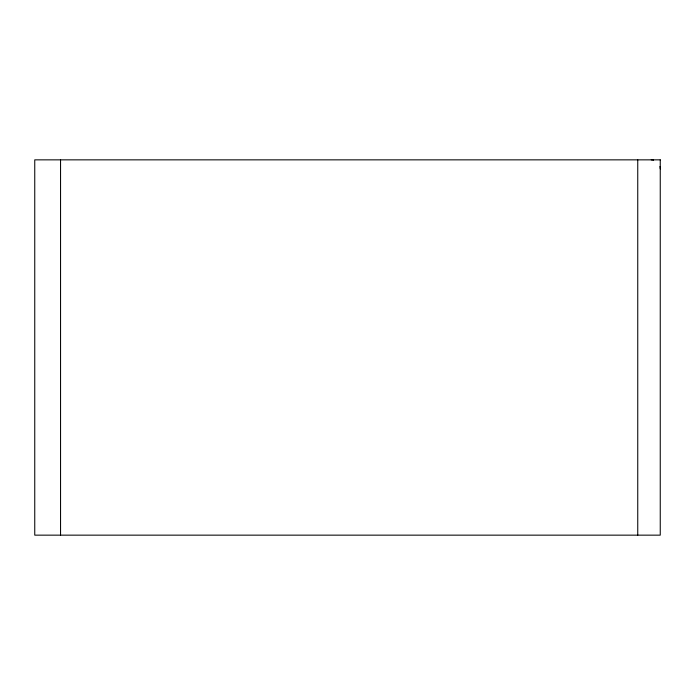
<?xml version="1.0" encoding="UTF-8"?>
<svg xmlns="http://www.w3.org/2000/svg" width="695" height="695" viewBox="0 0 695 695"><rect width="100%" height="100%" fill="white"/><g stroke="black" fill="none" stroke-linecap="round" stroke-linejoin="round"><path stroke-width="1.04" d="M637.749 159.85L637.749 535.15M60.552 159.85L60.552 535.15M651.232 159.85A9.018 9.018 0 0 1 653.569 160.154M659.946 166.531A9.018 9.018 0 0 1 660.25 168.868M660.25 159.85L34.75 159.85L34.75 535.15L660.25 535.15L660.25 159.85"/></g></svg>
